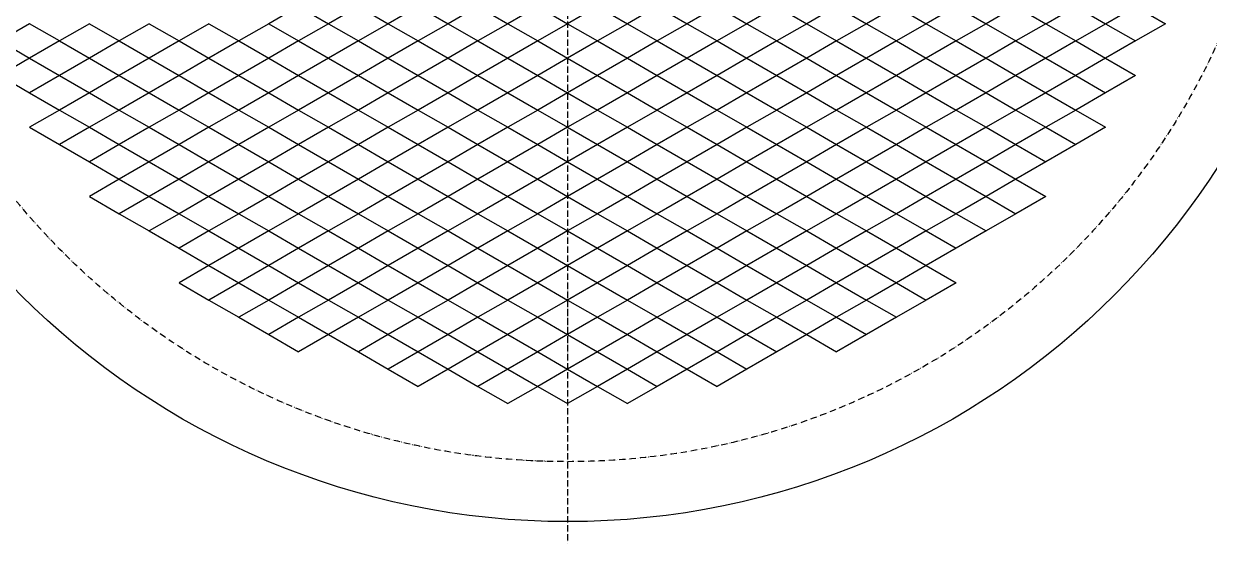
# Model space of a CAD drawing. Header units: millimetres. Extents: x 1545 to 36024, y 3418 to 15628.
# Drawn here: x 24552 to 26413, y 11335 to 12149 of the extents above; entities that cross this region are included whole.
import ezdxf

# ---------------------------------------------------------------- set-up
doc = ezdxf.new("R2010")
doc.units = ezdxf.units.MM
for name, pattern in [('DASHDOT-M', [36, 30, -3, 0, -3]), ('DASHDOT-S', [14, 10, -2, 0, -2]), ('DIVIDE-M', [39, 30, -3, 0, -3, 0, -3]), ('DIVIDE-S', [16, 10, -2, 0, -2, 0, -2])]:
    doc.linetypes.add(name, pattern=pattern)
for name, color, linetype in [('CDR_DWG1', 1, 'Continuous'), ('CDR_DWG3', 3, 'DASHDOT-M'), ('CDR_DWG4', 6, 'DIVIDE-M')]:
    doc.layers.add(name, color=color, linetype=linetype)

msp = doc.modelspace()

# ---------------------------------------------------------------- linework, layer by layer
for p, q in [((24983.3, 12176.5), (24936.4, 12149.4)), ((24983.3, 12176.5), (25030.2, 12149.4)), ((25077.1, 12176.5), (25030.2, 12149.4)), ((25077.1, 12176.5), (25124, 12149.4)), ((25170.9, 12176.5), (25124, 12149.4)), ((25170.9, 12176.5), (25217.8, 12149.4)), ((25264.7, 12176.5), (25217.8, 12149.4)), ((25264.7, 12176.5), (25311.6, 12149.4)), ((25358.5, 12176.5), (25311.6, 12149.4)), ((25358.5, 12176.5), (25405.5, 12149.4)), ((25452.4, 12176.5), (25405.5, 12149.4)), ((25452.4, 12176.5), (25499.3, 12149.4)), ((25546.2, 12176.5), (25499.3, 12149.4)), ((25546.2, 12176.5), (25593.1, 12149.4)), ((25640, 12176.5), (25593.1, 12149.4)), ((25640, 12176.5), (25686.9, 12149.4)), ((25733.8, 12176.5), (25686.9, 12149.4)), ((25733.8, 12176.5), (25780.7, 12149.4)), ((25827.6, 12176.5), (25780.7, 12149.4)), ((25827.6, 12176.5), (25874.5, 12149.4)), ((25921.4, 12176.5), (25874.5, 12149.4)), ((25921.4, 12176.5), (25968.3, 12149.4)), ((26015.2, 12176.5), (25968.3, 12149.4)), ((26015.2, 12176.5), (26062.1, 12149.4)), ((26109, 12176.5), (26062.1, 12149.4)), ((26109, 12176.5), (26156, 12149.4)), ((26156, 12149.4), (26202.9, 12176.5)), ((26202.9, 12176.5), (26249.8, 12149.4)), ((26249.8, 12149.4), (26296.7, 12176.5)), ((26296.7, 12176.5), (26343.6, 12149.4)), ((24561.1, 12149.4), (24514.2, 12122.4)), ((24608, 12122.4), (24561.1, 12149.4)), ((24655, 12149.4), (24608, 12122.4)), ((24655, 12149.4), (24701.9, 12122.4)), ((24748.8, 12149.4), (24701.9, 12122.4)), ((24748.8, 12149.4), (24795.7, 12122.4)), ((24842.6, 12149.4), (24795.7, 12122.4)), ((24842.6, 12149.4), (24889.5, 12122.4)), ((24936.4, 12149.4), (24889.5, 12122.4)), ((24936.4, 12149.4), (24983.3, 12122.4)), ((25030.2, 12149.4), (24983.3, 12122.4)), ((25030.2, 12149.4), (25077.1, 12122.4)), ((25124, 12149.4), (25077.1, 12122.4)), ((25124, 12149.4), (25170.9, 12122.4)), ((25217.8, 12149.4), (25170.9, 12122.4)), ((25217.8, 12149.4), (25264.7, 12122.4)), ((25311.6, 12149.4), (25264.7, 12122.4)), ((25311.6, 12149.4), (25358.5, 12122.4)), ((25405.5, 12149.4), (25358.5, 12122.4)), ((25405.5, 12149.4), (25452.4, 12122.4)), ((25499.3, 12149.4), (25452.4, 12122.4)), ((25499.3, 12149.4), (25546.2, 12122.4)), ((25593.1, 12149.4), (25546.2, 12122.4)), ((25593.1, 12149.4), (25640, 12122.4)), ((25686.9, 12149.4), (25640, 12122.4)), ((25686.9, 12149.4), (25733.8, 12122.4)), ((25780.7, 12149.4), (25733.8, 12122.4)), ((25780.7, 12149.4), (25827.6, 12122.4)), ((25874.5, 12149.4), (25827.6, 12122.4)), ((25874.5, 12149.4), (25921.4, 12122.4)), ((25968.3, 12149.4), (25921.4, 12122.4)), ((25968.3, 12149.4), (26015.2, 12122.4)), ((26062.1, 12149.4), (26015.2, 12122.4)), ((26062.1, 12149.4), (26109, 12122.4)), ((26156, 12149.4), (26109, 12122.4)), ((26156, 12149.4), (26202.9, 12122.4)), ((26202.9, 12122.4), (26249.8, 12149.4)), ((26249.8, 12149.4), (26296.7, 12122.4)), ((26343.6, 12149.4), (26296.7, 12122.4)), ((24514.2, 12122.4), (24561.1, 12095.3)), ((24608, 12122.4), (24561.1, 12095.3)), ((24608, 12122.4), (24655, 12095.3)), ((24701.9, 12122.4), (24655, 12095.3)), ((24701.9, 12122.4), (24748.8, 12095.3)), ((24795.7, 12122.4), (24748.8, 12095.3)), ((24795.7, 12122.4), (24842.6, 12095.3)), ((24889.5, 12122.4), (24842.6, 12095.3)), ((24889.5, 12122.4), (24936.4, 12095.3)), ((24983.3, 12122.4), (24936.4, 12095.3)), ((24983.3, 12122.4), (25030.2, 12095.3)), ((25077.1, 12122.4), (25030.2, 12095.3)), ((25077.1, 12122.4), (25124, 12095.3)), ((25170.9, 12122.4), (25124, 12095.3)), ((25170.9, 12122.4), (25217.8, 12095.3)), ((25264.7, 12122.4), (25217.8, 12095.3)), ((25264.7, 12122.4), (25311.6, 12095.3)), ((25358.5, 12122.4), (25311.6, 12095.3)), ((25358.5, 12122.4), (25405.5, 12095.3)), ((25452.4, 12122.4), (25405.5, 12095.3)), ((25452.4, 12122.4), (25499.3, 12095.3)), ((25546.2, 12122.4), (25499.3, 12095.3)), ((25546.2, 12122.4), (25593.1, 12095.3)), ((25640, 12122.4), (25593.1, 12095.3)), ((25640, 12122.4), (25686.9, 12095.3)), ((25733.8, 12122.4), (25686.9, 12095.3)), ((25733.8, 12122.4), (25780.7, 12095.3)), ((25827.6, 12122.4), (25780.7, 12095.3)), ((25827.6, 12122.4), (25874.5, 12095.3)), ((25921.4, 12122.4), (25874.5, 12095.3)), ((25921.4, 12122.4), (25968.3, 12095.3)), ((26015.2, 12122.4), (25968.3, 12095.3)), ((26015.2, 12122.4), (26062.1, 12095.3)), ((26109, 12122.4), (26062.1, 12095.3)), ((26109, 12122.4), (26156, 12095.3)), ((26202.9, 12122.4), (26156, 12095.3)), ((26202.9, 12122.4), (26249.8, 12095.3)), ((26296.7, 12122.4), (26249.8, 12095.3)), ((24561.1, 12095.3), (24514.2, 12068.2)), ((24561.1, 12095.3), (24608, 12068.2)), ((24655, 12095.3), (24608, 12068.2)), ((24655, 12095.3), (24701.9, 12068.2)), ((24748.8, 12095.3), (24701.9, 12068.2)), ((24748.8, 12095.3), (24795.7, 12068.2)), ((24842.6, 12095.3), (24795.7, 12068.2)), ((24842.6, 12095.3), (24889.5, 12068.2)), ((24936.4, 12095.3), (24889.5, 12068.2)), ((24936.4, 12095.3), (24983.3, 12068.2)), ((25030.2, 12095.3), (24983.3, 12068.2)), ((25030.2, 12095.3), (25077.1, 12068.2)), ((25124, 12095.3), (25077.1, 12068.2)), ((25124, 12095.3), (25170.9, 12068.2)), ((25217.8, 12095.3), (25170.9, 12068.2)), ((25217.8, 12095.3), (25264.7, 12068.2)), ((25311.6, 12095.3), (25264.7, 12068.2)), ((25311.6, 12095.3), (25358.5, 12068.2)), ((25405.5, 12095.3), (25358.5, 12068.2)), ((25405.5, 12095.3), (25452.4, 12068.2)), ((25499.3, 12095.3), (25452.4, 12068.2)), ((25499.3, 12095.3), (25546.2, 12068.2)), ((25593.1, 12095.3), (25546.2, 12068.2)), ((25593.1, 12095.3), (25640, 12068.2)), ((25686.9, 12095.3), (25640, 12068.2)), ((25686.9, 12095.3), (25733.8, 12068.2)), ((25780.7, 12095.3), (25733.8, 12068.2)), ((25780.7, 12095.3), (25827.6, 12068.2)), ((25874.5, 12095.3), (25827.6, 12068.2)), ((25874.5, 12095.3), (25921.4, 12068.2)), ((25968.3, 12095.3), (25921.4, 12068.2)), ((25968.3, 12095.3), (26015.2, 12068.2)), ((26062.1, 12095.3), (26015.2, 12068.2)), ((26062.1, 12095.3), (26109, 12068.2)), ((26156, 12095.3), (26109, 12068.2)), ((26156, 12095.3), (26202.9, 12068.2)), ((26249.8, 12095.3), (26202.9, 12068.2)), ((26249.8, 12095.3), (26296.7, 12068.2)), ((24514.2, 12068.2), (24561.1, 12041.1)), ((24608, 12068.2), (24561.1, 12041.1)), ((24608, 12068.2), (24655, 12041.1)), ((24701.9, 12068.2), (24655, 12041.1)), ((24701.9, 12068.2), (24748.8, 12041.1)), ((24795.7, 12068.2), (24748.8, 12041.1)), ((24795.7, 12068.2), (24842.6, 12041.1)), ((24889.5, 12068.2), (24842.6, 12041.1)), ((24889.5, 12068.2), (24936.4, 12041.1)), ((24983.3, 12068.2), (24936.4, 12041.1)), ((24983.3, 12068.2), (25030.2, 12041.1)), ((25077.1, 12068.2), (25030.2, 12041.1)), ((25077.1, 12068.2), (25124, 12041.1)), ((25170.9, 12068.2), (25124, 12041.1)), ((25170.9, 12068.2), (25217.8, 12041.1)), ((25264.7, 12068.2), (25217.8, 12041.1)), ((25264.7, 12068.2), (25311.6, 12041.1)), ((25358.5, 12068.2), (25311.6, 12041.1)), ((25358.5, 12068.2), (25405.5, 12041.1)), ((25452.4, 12068.2), (25405.5, 12041.1)), ((25452.4, 12068.2), (25499.3, 12041.1)), ((25546.2, 12068.2), (25499.3, 12041.1)), ((25546.2, 12068.2), (25593.1, 12041.1)), ((25640, 12068.2), (25593.1, 12041.1)), ((25640, 12068.2), (25686.9, 12041.1)), ((25733.8, 12068.2), (25686.9, 12041.1)), ((25733.8, 12068.2), (25780.7, 12041.1)), ((25827.6, 12068.2), (25780.7, 12041.1)), ((25827.6, 12068.2), (25874.5, 12041.1)), ((25921.4, 12068.2), (25874.5, 12041.1)), ((25921.4, 12068.2), (25968.3, 12041.1)), ((26015.2, 12068.2), (25968.3, 12041.1)), ((26015.2, 12068.2), (26062.1, 12041.1)), ((26109, 12068.2), (26062.1, 12041.1)), ((26109, 12068.2), (26156, 12041.1)), ((26202.9, 12068.2), (26156, 12041.1)), ((26202.9, 12068.2), (26249.8, 12041.1)), ((26296.7, 12068.2), (26249.8, 12041.1)), ((24561.1, 12041.1), (24608, 12014)), ((24655, 12041.1), (24608, 12014)), ((24655, 12041.1), (24701.9, 12014)), ((24748.8, 12041.1), (24701.9, 12014)), ((24748.8, 12041.1), (24795.7, 12014)), ((24842.6, 12041.1), (24795.7, 12014)), ((24842.6, 12041.1), (24889.5, 12014)), ((24936.4, 12041.1), (24889.5, 12014)), ((24936.4, 12041.1), (24983.3, 12014)), ((25030.2, 12041.1), (24983.3, 12014)), ((25030.2, 12041.1), (25077.1, 12014)), ((25124, 12041.1), (25077.1, 12014)), ((25124, 12041.1), (25170.9, 12014)), ((25217.8, 12041.1), (25170.9, 12014)), ((25217.8, 12041.1), (25264.7, 12014)), ((25311.6, 12041.1), (25264.7, 12014)), ((25311.6, 12041.1), (25358.5, 12014)), ((25405.5, 12041.1), (25358.5, 12014)), ((25405.5, 12041.1), (25452.4, 12014)), ((25499.3, 12041.1), (25452.4, 12014)), ((25499.3, 12041.1), (25546.2, 12014)), ((25593.1, 12041.1), (25546.2, 12014)), ((25593.1, 12041.1), (25640, 12014)), ((25686.9, 12041.1), (25640, 12014)), ((25686.9, 12041.1), (25733.8, 12014)), ((25780.7, 12041.1), (25733.8, 12014)), ((25780.7, 12041.1), (25827.6, 12014)), ((25874.5, 12041.1), (25827.6, 12014)), ((25874.5, 12041.1), (25921.4, 12014)), ((25968.3, 12041.1), (25921.4, 12014)), ((25968.3, 12041.1), (26015.2, 12014)), ((26062.1, 12041.1), (26015.2, 12014)), ((26062.1, 12041.1), (26109, 12014)), ((26156, 12041.1), (26109, 12014)), ((26156, 12041.1), (26202.9, 12014)), ((26249.8, 12041.1), (26202.9, 12014)), ((24608, 12014), (24561.1, 11987)), ((24608, 12014), (24655, 11987)), ((24701.9, 12014), (24655, 11987)), ((24701.9, 12014), (24748.8, 11987)), ((24795.7, 12014), (24748.8, 11987)), ((24795.7, 12014), (24842.6, 11987)), ((24889.5, 12014), (24842.6, 11987)), ((24889.5, 12014), (24936.4, 11987)), ((24983.3, 12014), (24936.4, 11987)), ((24983.3, 12014), (25030.2, 11987)), ((25077.1, 12014), (25030.2, 11987)), ((25077.1, 12014), (25124, 11987)), ((25170.9, 12014), (25124, 11987)), ((25170.9, 12014), (25217.8, 11987)), ((25264.7, 12014), (25217.8, 11987)), ((25264.7, 12014), (25311.6, 11987)), ((25358.5, 12014), (25311.6, 11987)), ((25358.5, 12014), (25405.5, 11987)), ((25452.4, 12014), (25405.5, 11987)), ((25452.4, 12014), (25499.3, 11987)), ((25546.2, 12014), (25499.3, 11987)), ((25546.2, 12014), (25593.1, 11987)), ((25640, 12014), (25593.1, 11987)), ((25640, 12014), (25686.9, 11987)), ((25733.8, 12014), (25686.9, 11987)), ((25733.8, 12014), (25780.7, 11987)), ((25827.6, 12014), (25780.7, 11987)), ((25827.6, 12014), (25874.5, 11987)), ((25921.4, 12014), (25874.5, 11987)), ((25921.4, 12014), (25968.3, 11987)), ((26015.2, 12014), (25968.3, 11987)), ((26015.2, 12014), (26062.1, 11987)), ((26109, 12014), (26062.1, 11987)), ((26109, 12014), (26156, 11987)), ((26202.9, 12014), (26156, 11987)), ((26202.9, 12014), (26249.8, 11987)), ((24561.1, 11987), (24608, 11959.9)), ((24655, 11987), (24608, 11959.9)), ((24655, 11987), (24701.9, 11959.9)), ((24748.8, 11987), (24701.9, 11959.9)), ((24748.8, 11987), (24795.7, 11959.9)), ((24842.6, 11987), (24795.7, 11959.9)), ((24842.6, 11987), (24889.5, 11959.9)), ((24936.4, 11987), (24889.5, 11959.9)), ((24936.4, 11987), (24983.3, 11959.9)), ((25030.2, 11987), (24983.3, 11959.9)), ((25030.2, 11987), (25077.1, 11959.9)), ((25124, 11987), (25077.1, 11959.9)), ((25124, 11987), (25170.9, 11959.9)), ((25217.8, 11987), (25170.9, 11959.9)), ((25217.8, 11987), (25264.7, 11959.9)), ((25311.6, 11987), (25264.7, 11959.9)), ((25311.6, 11987), (25358.5, 11959.9)), ((25405.5, 11987), (25358.5, 11959.9)), ((25405.5, 11987), (25452.4, 11959.9)), ((25499.3, 11987), (25452.4, 11959.9)), ((25499.3, 11987), (25546.2, 11959.9)), ((25593.1, 11987), (25546.2, 11959.9)), ((25593.1, 11987), (25640, 11959.9)), ((25686.9, 11987), (25640, 11959.9)), ((25686.9, 11987), (25733.8, 11959.9)), ((25780.7, 11987), (25733.8, 11959.9)), ((25780.7, 11987), (25827.6, 11959.9)), ((25874.5, 11987), (25827.6, 11959.9)), ((25874.5, 11987), (25921.4, 11959.9)), ((25968.3, 11987), (25921.4, 11959.9)), ((25968.3, 11987), (26015.2, 11959.9)), ((26062.1, 11987), (26015.2, 11959.9)), ((26062.1, 11987), (26109, 11959.9)), ((26156, 11987), (26109, 11959.9)), ((26156, 11987), (26202.9, 11959.9)), ((26249.8, 11987), (26202.9, 11959.9)), ((24608, 11959.9), (24655, 11932.8)), ((24701.9, 11959.9), (24655, 11932.8)), ((24701.9, 11959.9), (24748.8, 11932.8)), ((24795.7, 11959.9), (24748.8, 11932.8)), ((24795.7, 11959.9), (24842.6, 11932.8)), ((24889.5, 11959.9), (24842.6, 11932.8)), ((24889.5, 11959.9), (24936.4, 11932.8)), ((24983.3, 11959.9), (24936.4, 11932.8)), ((24983.3, 11959.9), (25030.2, 11932.8)), ((25077.1, 11959.9), (25030.2, 11932.8)), ((25077.1, 11959.9), (25124, 11932.8)), ((25170.9, 11959.9), (25124, 11932.8)), ((25170.9, 11959.9), (25217.8, 11932.8)), ((25264.7, 11959.9), (25217.8, 11932.8)), ((25264.7, 11959.9), (25311.6, 11932.8)), ((25358.5, 11959.9), (25311.6, 11932.8)), ((25358.5, 11959.9), (25405.5, 11932.8)), ((25452.4, 11959.9), (25405.5, 11932.8)), ((25452.4, 11959.9), (25499.3, 11932.8)), ((25546.2, 11959.9), (25499.3, 11932.8)), ((25546.2, 11959.9), (25593.1, 11932.8)), ((25640, 11959.9), (25593.1, 11932.8)), ((25640, 11959.9), (25686.9, 11932.8)), ((25733.8, 11959.9), (25686.9, 11932.8)), ((25733.8, 11959.9), (25780.7, 11932.8)), ((25827.6, 11959.9), (25780.7, 11932.8)), ((25827.6, 11959.9), (25874.5, 11932.8)), ((25921.4, 11959.9), (25874.5, 11932.8)), ((25921.4, 11959.9), (25968.3, 11932.8)), ((26015.2, 11959.9), (25968.3, 11932.8)), ((26015.2, 11959.9), (26062.1, 11932.8)), ((26109, 11959.9), (26062.1, 11932.8)), ((26109, 11959.9), (26156, 11932.8)), ((26202.9, 11959.9), (26156, 11932.8)), ((24655, 11932.8), (24701.9, 11905.7)), ((24748.8, 11932.8), (24701.9, 11905.7)), ((24748.8, 11932.8), (24795.7, 11905.7)), ((24842.6, 11932.8), (24795.7, 11905.7)), ((24842.6, 11932.8), (24889.5, 11905.7)), ((24936.4, 11932.8), (24889.5, 11905.7)), ((24936.4, 11932.8), (24983.3, 11905.7)), ((25030.2, 11932.8), (24983.3, 11905.7)), ((25030.2, 11932.8), (25077.1, 11905.7)), ((25124, 11932.8), (25077.1, 11905.7)), ((25124, 11932.8), (25170.9, 11905.7)), ((25217.8, 11932.8), (25170.9, 11905.7)), ((25217.8, 11932.8), (25264.7, 11905.7)), ((25311.6, 11932.8), (25264.7, 11905.7)), ((25311.6, 11932.8), (25358.5, 11905.7)), ((25405.5, 11932.8), (25358.5, 11905.7)), ((25405.5, 11932.8), (25452.4, 11905.7)), ((25499.3, 11932.8), (25452.4, 11905.7)), ((25499.3, 11932.8), (25546.2, 11905.7)), ((25593.1, 11932.8), (25546.2, 11905.7)), ((25593.1, 11932.8), (25640, 11905.7)), ((25686.9, 11932.8), (25640, 11905.7)), ((25686.9, 11932.8), (25733.8, 11905.7)), ((25780.7, 11932.8), (25733.8, 11905.7)), ((25780.7, 11932.8), (25827.6, 11905.7)), ((25874.5, 11932.8), (25827.6, 11905.7)), ((25874.5, 11932.8), (25921.4, 11905.7)), ((25968.3, 11932.8), (25921.4, 11905.7)), ((25968.3, 11932.8), (26015.2, 11905.7)), ((26062.1, 11932.8), (26015.2, 11905.7)), ((26062.1, 11932.8), (26109, 11905.7)), ((26156, 11932.8), (26109, 11905.7)), ((24701.9, 11905.7), (24655, 11878.6)), ((24701.9, 11905.7), (24748.8, 11878.6)), ((24795.7, 11905.7), (24748.8, 11878.6)), ((24795.7, 11905.7), (24842.6, 11878.6)), ((24889.5, 11905.7), (24842.6, 11878.6)), ((24889.5, 11905.7), (24936.4, 11878.6)), ((24983.3, 11905.7), (24936.4, 11878.6)), ((24983.3, 11905.7), (25030.2, 11878.6)), ((25077.1, 11905.7), (25030.2, 11878.6)), ((25077.1, 11905.7), (25124, 11878.6)), ((25170.9, 11905.7), (25124, 11878.6)), ((25170.9, 11905.7), (25217.8, 11878.6)), ((25264.7, 11905.7), (25217.8, 11878.6)), ((25264.7, 11905.7), (25311.6, 11878.6)), ((25358.5, 11905.7), (25311.6, 11878.6)), ((25358.5, 11905.7), (25405.5, 11878.6)), ((25452.4, 11905.7), (25405.5, 11878.6)), ((25452.4, 11905.7), (25499.3, 11878.6)), ((25546.2, 11905.7), (25499.3, 11878.6)), ((25546.2, 11905.7), (25593.1, 11878.6)), ((25640, 11905.7), (25593.1, 11878.6)), ((25640, 11905.7), (25686.9, 11878.6)), ((25733.8, 11905.7), (25686.9, 11878.6)), ((25733.8, 11905.7), (25780.7, 11878.6)), ((25827.6, 11905.7), (25780.7, 11878.6)), ((25827.6, 11905.7), (25874.5, 11878.6)), ((25921.4, 11905.7), (25874.5, 11878.6)), ((25921.4, 11905.7), (25968.3, 11878.6)), ((26015.2, 11905.7), (25968.3, 11878.6)), ((26015.2, 11905.7), (26062.1, 11878.6)), ((26109, 11905.7), (26062.1, 11878.6)), ((26109, 11905.7), (26156, 11878.6)), ((24655, 11878.6), (24701.9, 11851.5)), ((24748.8, 11878.6), (24701.9, 11851.5)), ((24748.8, 11878.6), (24795.7, 11851.5)), ((24842.6, 11878.6), (24795.7, 11851.5)), ((24842.6, 11878.6), (24889.5, 11851.5)), ((24936.4, 11878.6), (24889.5, 11851.5)), ((24936.4, 11878.6), (24983.3, 11851.5)), ((25030.2, 11878.6), (24983.3, 11851.5)), ((25030.2, 11878.6), (25077.1, 11851.5)), ((25124, 11878.6), (25077.1, 11851.5)), ((25124, 11878.6), (25170.9, 11851.5)), ((25217.8, 11878.6), (25170.9, 11851.5)), ((25217.8, 11878.6), (25264.7, 11851.5)), ((25311.6, 11878.6), (25264.7, 11851.5)), ((25311.6, 11878.6), (25358.5, 11851.5)), ((25405.5, 11878.6), (25358.5, 11851.5)), ((25405.5, 11878.6), (25452.4, 11851.5)), ((25499.3, 11878.6), (25452.4, 11851.5)), ((25499.3, 11878.6), (25546.2, 11851.5)), ((25593.1, 11878.6), (25546.2, 11851.5)), ((25593.1, 11878.6), (25640, 11851.5)), ((25686.9, 11878.6), (25640, 11851.5)), ((25686.9, 11878.6), (25733.8, 11851.5)), ((25780.7, 11878.6), (25733.8, 11851.5)), ((25780.7, 11878.6), (25827.6, 11851.5)), ((25874.5, 11878.6), (25827.6, 11851.5)), ((25874.5, 11878.6), (25921.4, 11851.5)), ((25968.3, 11878.6), (25921.4, 11851.5)), ((25968.3, 11878.6), (26015.2, 11851.5)), ((26062.1, 11878.6), (26015.2, 11851.5)), ((26062.1, 11878.6), (26109, 11851.5)), ((26156, 11878.6), (26109, 11851.5)), ((24701.9, 11851.5), (24748.8, 11824.5)), ((24795.7, 11851.5), (24748.8, 11824.5)), ((24795.7, 11851.5), (24842.6, 11824.5)), ((24889.5, 11851.5), (24842.6, 11824.5)), ((24889.5, 11851.5), (24936.4, 11824.5)), ((24983.3, 11851.5), (24936.4, 11824.5)), ((24983.3, 11851.5), (25030.2, 11824.5)), ((25077.1, 11851.5), (25030.2, 11824.5)), ((25077.1, 11851.5), (25124, 11824.5)), ((25170.9, 11851.5), (25124, 11824.5)), ((25170.9, 11851.5), (25217.8, 11824.5)), ((25264.7, 11851.5), (25217.8, 11824.5)), ((25264.7, 11851.5), (25311.6, 11824.5)), ((25358.5, 11851.5), (25311.6, 11824.5)), ((25358.5, 11851.5), (25405.5, 11824.5)), ((25452.4, 11851.5), (25405.5, 11824.5)), ((25452.4, 11851.5), (25499.3, 11824.5)), ((25546.2, 11851.5), (25499.3, 11824.5)), ((25546.2, 11851.5), (25593.1, 11824.5)), ((25640, 11851.5), (25593.1, 11824.5)), ((25640, 11851.5), (25686.9, 11824.5)), ((25733.8, 11851.5), (25686.9, 11824.5)), ((25733.8, 11851.5), (25780.7, 11824.5)), ((25827.6, 11851.5), (25780.7, 11824.5)), ((25827.6, 11851.5), (25874.5, 11824.5)), ((25921.4, 11851.5), (25874.5, 11824.5)), ((25921.4, 11851.5), (25968.3, 11824.5)), ((26015.2, 11851.5), (25968.3, 11824.5)), ((26015.2, 11851.5), (26062.1, 11824.5)), ((26109, 11851.5), (26062.1, 11824.5)), ((24748.8, 11824.5), (24795.7, 11797.4)), ((24842.6, 11824.5), (24795.7, 11797.4)), ((24842.6, 11824.5), (24889.5, 11797.4)), ((24936.4, 11824.5), (24889.5, 11797.4)), ((24936.4, 11824.5), (24983.3, 11797.4)), ((25030.2, 11824.5), (24983.3, 11797.4)), ((25030.2, 11824.5), (25077.1, 11797.4)), ((25124, 11824.5), (25077.1, 11797.4)), ((25124, 11824.5), (25170.9, 11797.4)), ((25217.8, 11824.5), (25170.9, 11797.4)), ((25217.8, 11824.5), (25264.7, 11797.4)), ((25311.6, 11824.5), (25264.7, 11797.4)), ((25311.6, 11824.5), (25358.5, 11797.4)), ((25405.5, 11824.5), (25358.5, 11797.4)), ((25405.5, 11824.5), (25452.4, 11797.4)), ((25499.3, 11824.5), (25452.4, 11797.4)), ((25499.3, 11824.5), (25546.2, 11797.4)), ((25593.1, 11824.5), (25546.2, 11797.4)), ((25593.1, 11824.5), (25640, 11797.4)), ((25686.9, 11824.5), (25640, 11797.4)), ((25686.9, 11824.5), (25733.8, 11797.4)), ((25780.7, 11824.5), (25733.8, 11797.4)), ((25780.7, 11824.5), (25827.6, 11797.4)), ((25874.5, 11824.5), (25827.6, 11797.4)), ((25874.5, 11824.5), (25921.4, 11797.4)), ((25968.3, 11824.5), (25921.4, 11797.4)), ((25968.3, 11824.5), (26015.2, 11797.4)), ((26062.1, 11824.5), (26015.2, 11797.4)), ((24795.7, 11797.4), (24842.6, 11770.3)), ((24889.5, 11797.4), (24842.6, 11770.3)), ((24889.5, 11797.4), (24936.4, 11770.3)), ((24983.3, 11797.4), (24936.4, 11770.3)), ((24983.3, 11797.4), (25030.2, 11770.3)), ((25077.1, 11797.4), (25030.2, 11770.3)), ((25077.1, 11797.4), (25124, 11770.3)), ((25170.9, 11797.4), (25124, 11770.3)), ((25170.9, 11797.4), (25217.8, 11770.3)), ((25264.7, 11797.4), (25217.8, 11770.3)), ((25264.7, 11797.4), (25311.6, 11770.3)), ((25358.5, 11797.4), (25311.6, 11770.3)), ((25358.5, 11797.4), (25405.5, 11770.3)), ((25452.4, 11797.4), (25405.5, 11770.3)), ((25452.4, 11797.4), (25499.3, 11770.3)), ((25546.2, 11797.4), (25499.3, 11770.3)), ((25546.2, 11797.4), (25593.1, 11770.3)), ((25640, 11797.4), (25593.1, 11770.3)), ((25640, 11797.4), (25686.9, 11770.3)), ((25733.8, 11797.4), (25686.9, 11770.3)), ((25733.8, 11797.4), (25780.7, 11770.3)), ((25827.6, 11797.4), (25780.7, 11770.3)), ((25827.6, 11797.4), (25874.5, 11770.3)), ((25921.4, 11797.4), (25874.5, 11770.3)), ((25921.4, 11797.4), (25968.3, 11770.3)), ((26015.2, 11797.4), (25968.3, 11770.3)), ((24842.6, 11770.3), (24795.7, 11743.2)), ((24842.6, 11770.3), (24889.5, 11743.2)), ((24936.4, 11770.3), (24889.5, 11743.2)), ((24936.4, 11770.3), (24983.3, 11743.2)), ((25030.2, 11770.3), (24983.3, 11743.2)), ((25030.2, 11770.3), (25077.1, 11743.2)), ((25124, 11770.3), (25077.1, 11743.2)), ((25124, 11770.3), (25170.9, 11743.2)), ((25217.8, 11770.3), (25170.9, 11743.2)), ((25217.8, 11770.3), (25264.7, 11743.2)), ((25311.6, 11770.3), (25264.7, 11743.2)), ((25311.6, 11770.3), (25358.5, 11743.2)), ((25405.5, 11770.3), (25358.5, 11743.2)), ((25405.5, 11770.3), (25452.4, 11743.2)), ((25499.3, 11770.3), (25452.4, 11743.2)), ((25499.3, 11770.3), (25546.2, 11743.2)), ((25593.1, 11770.3), (25546.2, 11743.2)), ((25593.1, 11770.3), (25640, 11743.2)), ((25686.9, 11770.3), (25640, 11743.2)), ((25686.9, 11770.3), (25733.8, 11743.2)), ((25780.7, 11770.3), (25733.8, 11743.2)), ((25780.7, 11770.3), (25827.6, 11743.2)), ((25874.5, 11770.3), (25827.6, 11743.2)), ((25874.5, 11770.3), (25921.4, 11743.2)), ((25968.3, 11770.3), (25921.4, 11743.2)), ((25968.3, 11770.3), (26015.2, 11743.2)), ((24795.7, 11743.2), (24842.6, 11716.1)), ((24889.5, 11743.2), (24842.6, 11716.1)), ((24889.5, 11743.2), (24936.4, 11716.1)), ((24983.3, 11743.2), (24936.4, 11716.1)), ((24983.3, 11743.2), (25030.2, 11716.1)), ((25077.1, 11743.2), (25030.2, 11716.1)), ((25077.1, 11743.2), (25124, 11716.1)), ((25170.9, 11743.2), (25124, 11716.1)), ((25170.9, 11743.2), (25217.8, 11716.1)), ((25264.7, 11743.2), (25217.8, 11716.1)), ((25264.7, 11743.2), (25311.6, 11716.1)), ((25358.5, 11743.2), (25311.6, 11716.1)), ((25358.5, 11743.2), (25405.5, 11716.1)), ((25452.4, 11743.2), (25405.5, 11716.1)), ((25452.4, 11743.2), (25499.3, 11716.1)), ((25546.2, 11743.2), (25499.3, 11716.1)), ((25546.2, 11743.2), (25593.1, 11716.1)), ((25640, 11743.2), (25593.1, 11716.1)), ((25640, 11743.2), (25686.9, 11716.1)), ((25733.8, 11743.2), (25686.9, 11716.1)), ((25733.8, 11743.2), (25780.7, 11716.1)), ((25827.6, 11743.2), (25780.7, 11716.1)), ((25827.6, 11743.2), (25874.5, 11716.1)), ((25921.4, 11743.2), (25874.5, 11716.1)), ((25921.4, 11743.2), (25968.3, 11716.1)), ((26015.2, 11743.2), (25968.3, 11716.1)), ((24842.6, 11716.1), (24889.5, 11689.1)), ((24936.4, 11716.1), (24889.5, 11689.1)), ((24936.4, 11716.1), (24983.3, 11689.1)), ((25030.2, 11716.1), (24983.3, 11689.1)), ((25030.2, 11716.1), (25077.1, 11689.1)), ((25124, 11716.1), (25077.1, 11689.1)), ((25124, 11716.1), (25170.9, 11689.1)), ((25217.8, 11716.1), (25170.9, 11689.1)), ((25217.8, 11716.1), (25264.7, 11689.1)), ((25311.6, 11716.1), (25264.7, 11689.1)), ((25311.6, 11716.1), (25358.5, 11689.1)), ((25405.5, 11716.1), (25358.5, 11689.1)), ((25405.5, 11716.1), (25452.4, 11689.1)), ((25499.3, 11716.1), (25452.4, 11689.1)), ((25499.3, 11716.1), (25546.2, 11689.1)), ((25593.1, 11716.1), (25546.2, 11689.1)), ((25593.1, 11716.1), (25640, 11689.1)), ((25686.9, 11716.1), (25640, 11689.1)), ((25686.9, 11716.1), (25733.8, 11689.1)), ((25780.7, 11716.1), (25733.8, 11689.1)), ((25780.7, 11716.1), (25827.6, 11689.1)), ((25874.5, 11716.1), (25827.6, 11689.1)), ((25874.5, 11716.1), (25921.4, 11689.1)), ((25968.3, 11716.1), (25921.4, 11689.1)), ((24889.5, 11689.1), (24936.4, 11662)), ((24983.3, 11689.1), (24936.4, 11662)), ((24983.3, 11689.1), (25030.2, 11662)), ((25077.1, 11689.1), (25030.2, 11662)), ((25077.1, 11689.1), (25124, 11662)), ((25170.9, 11689.1), (25124, 11662)), ((25170.9, 11689.1), (25217.8, 11662)), ((25264.7, 11689.1), (25217.8, 11662)), ((25264.7, 11689.1), (25311.6, 11662)), ((25358.5, 11689.1), (25311.6, 11662)), ((25358.5, 11689.1), (25405.5, 11662)), ((25452.4, 11689.1), (25405.5, 11662)), ((25452.4, 11689.1), (25499.3, 11662)), ((25546.2, 11689.1), (25499.3, 11662)), ((25546.2, 11689.1), (25593.1, 11662)), ((25640, 11689.1), (25593.1, 11662)), ((25640, 11689.1), (25686.9, 11662)), ((25733.8, 11689.1), (25686.9, 11662)), ((25733.8, 11689.1), (25780.7, 11662)), ((25827.6, 11689.1), (25780.7, 11662)), ((25827.6, 11689.1), (25874.5, 11662)), ((25921.4, 11689.1), (25874.5, 11662)), ((24936.4, 11662), (24983.3, 11634.9)), ((25030.2, 11662), (24983.3, 11634.9)), ((25030.2, 11662), (25077.1, 11634.9)), ((25124, 11662), (25077.1, 11634.9)), ((25124, 11662), (25170.9, 11634.9)), ((25217.8, 11662), (25170.9, 11634.9)), ((25217.8, 11662), (25264.7, 11634.9)), ((25311.6, 11662), (25264.7, 11634.9)), ((25311.6, 11662), (25358.5, 11634.9)), ((25405.5, 11662), (25358.5, 11634.9)), ((25405.5, 11662), (25452.4, 11634.9)), ((25499.3, 11662), (25452.4, 11634.9)), ((25499.3, 11662), (25546.2, 11634.9)), ((25593.1, 11662), (25546.2, 11634.9)), ((25593.1, 11662), (25640, 11634.9)), ((25686.9, 11662), (25640, 11634.9)), ((25686.9, 11662), (25733.8, 11634.9)), ((25780.7, 11662), (25733.8, 11634.9)), ((25780.7, 11662), (25827.6, 11634.9)), ((25874.5, 11662), (25827.6, 11634.9)), ((25077.1, 11634.9), (25124, 11607.8)), ((25170.9, 11634.9), (25124, 11607.8)), ((25170.9, 11634.9), (25217.8, 11607.8)), ((25264.7, 11634.9), (25217.8, 11607.8)), ((25264.7, 11634.9), (25311.6, 11607.8)), ((25358.5, 11634.9), (25311.6, 11607.8)), ((25358.5, 11634.9), (25405.5, 11607.8)), ((25452.4, 11634.9), (25405.5, 11607.8)), ((25452.4, 11634.9), (25499.3, 11607.8)), ((25546.2, 11634.9), (25499.3, 11607.8)), ((25546.2, 11634.9), (25593.1, 11607.8)), ((25640, 11634.9), (25593.1, 11607.8)), ((25640, 11634.9), (25686.9, 11607.8)), ((25733.8, 11634.9), (25686.9, 11607.8)), ((25124, 11607.8), (25170.9, 11580.7)), ((25217.8, 11607.8), (25170.9, 11580.7)), ((25217.8, 11607.8), (25264.7, 11580.7)), ((25311.6, 11607.8), (25264.7, 11580.7)), ((25311.6, 11607.8), (25358.5, 11580.7)), ((25405.5, 11607.8), (25358.5, 11580.7)), ((25405.5, 11607.8), (25452.4, 11580.7)), ((25499.3, 11607.8), (25452.4, 11580.7)), ((25499.3, 11607.8), (25546.2, 11580.7)), ((25593.1, 11607.8), (25546.2, 11580.7)), ((25593.1, 11607.8), (25640, 11580.7)), ((25686.9, 11607.8), (25640, 11580.7)), ((25264.7, 11580.7), (25311.6, 11553.7)), ((25358.5, 11580.7), (25311.6, 11553.7)), ((25358.5, 11580.7), (25405.5, 11553.7)), ((25452.4, 11580.7), (25405.5, 11553.7)), ((25452.4, 11580.7), (25499.3, 11553.7)), ((25546.2, 11580.7), (25499.3, 11553.7))]:
    msp.add_line(p, q)
at = {"layer": 'CDR_DWG1'}
msp.add_circle((25405.5, 12582.7), 1214, dxfattribs=at)
at = {"layer": 'CDR_DWG3', "linetype": 'DASHDOT-S'}
msp.add_line((25405.5, 13830.7), (25405.5, 11334.7), dxfattribs=at)
at = {"layer": 'CDR_DWG4', "color": 3, "linetype": 'DIVIDE-S'}
msp.add_circle((25405.5, 12582.7), 1120, dxfattribs=at)

doc.saveas('drawing.dxf')
